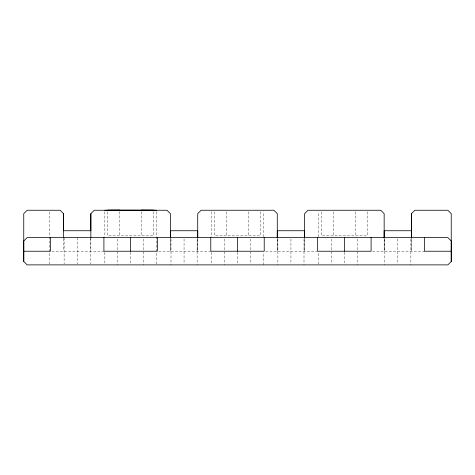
<?xml version="1.0" encoding="UTF-8"?>
<svg xmlns="http://www.w3.org/2000/svg" width="475" height="475" viewBox="0 0 475 475"><rect width="100%" height="100%" fill="white"/><g stroke="black" fill="none" stroke-linecap="round" stroke-linejoin="round"><path stroke-width="0.36" stroke-dasharray="2.38 1.78" d="M49.531 264.142L49.531 211.725M170.406 238.705L170.406 251.227L170.406 238.788M197.719 238.705L197.719 251.227L197.719 238.788M263.281 264.884L263.281 252.332M263.281 236.829L263.281 211.725M277.281 238.788L277.281 251.227L277.281 238.705M304.594 238.788L304.594 251.227L304.594 238.705M318.594 264.147L318.594 252.332M318.594 236.829L318.594 211.725M384.156 238.788L384.156 251.227L384.156 238.705M411.469 238.788L411.469 251.227L411.469 238.705M51.917 251.227L103.906 251.227M158.792 251.227L210.781 251.227M265.662 251.227L317.656 251.227M372.543 251.227L424.531 251.227M410.875 239.044L410.875 264.884M397.812 239.002L397.812 264.142M384.75 239.044L384.75 264.884M367.223 211.713L367.223 235.861L321.527 235.861L321.527 211.713M357.438 239.044L357.438 264.884M355.282 211.713L355.282 235.861M344.375 252.332L344.375 264.884M333.474 211.713L333.474 235.861M331.312 239.044L331.312 264.142M304 239.044L304 264.884M290.938 239.002L290.938 264.142M277.875 239.044L277.875 264.884M260.348 211.713L260.348 235.861L214.652 235.861L214.652 211.713M250.562 239.044L250.562 264.142M248.395 211.713L248.395 235.861M237.5 252.332L237.5 264.142M226.611 211.713L226.611 235.861M224.438 239.044L224.438 264.884M211.719 211.725L211.719 236.829M211.719 252.332L211.719 264.147M197.125 239.044L197.125 264.884M184.062 239.002L184.062 264.142M171 239.044L171 264.884M156.406 211.725L156.406 264.147M153.473 211.589L153.473 235.861L107.778 235.861L107.778 210.116M143.688 239.044L143.688 264.884M141.52 211.589L141.52 235.861M130.625 252.332L130.625 264.884M119.724 211.589L119.724 235.861M117.562 239.044L117.562 264.884M104.844 211.725L104.844 236.829M104.844 252.332L104.844 264.142M90.844 238.705L90.844 251.227M90.25 237.565L90.25 264.142M77.188 237.565L77.188 264.142M64.125 237.565L64.125 264.142M63.531 238.705L63.531 251.227"/><path stroke-width="0.71" d="M23.75 261.47L23.75 240.979L27.164 237.565L447.836 237.565L451.25 240.979L451.25 261.47L447.836 264.884L27.164 264.884L23.75 261.47L23.75 213.667L27.164 210.253L60.117 210.253L63.531 213.667L63.531 238.052M63.531 213.667L63.531 230.737L90.844 230.737L90.844 213.667L94.258 210.253L166.992 210.253L170.406 213.667L170.406 237.969M197.719 237.969L197.719 213.661L201.133 210.247L273.867 210.253L277.281 213.667L277.281 237.969M277.281 238.052L277.281 230.737L304.594 230.737L304.594 238.052M384.156 238.052L384.156 230.737L411.469 230.737M411.469 238.052L411.469 213.667L414.883 210.253L447.818 210.253L451.232 213.667L451.25 261.47M104.844 210.253L119.724 210.116M107.778 210.116L153.473 210.116M23.75 251.227L50.469 251.227L50.469 237.565M451.25 251.227L424.531 251.227L424.531 237.565M141.52 210.116L156.406 210.253M411.469 213.667L411.469 237.969M384.156 237.969L384.156 213.667L380.742 210.253L308.008 210.253L304.594 213.667L304.594 237.969M371.094 237.565L371.094 251.227L317.656 251.227L317.656 237.565M344.375 237.565L344.375 251.227M264.219 237.565L264.219 251.227L210.781 251.227L210.781 237.565M237.5 237.565L237.5 251.227M197.719 238.052L197.719 230.737L170.406 230.737L170.406 238.052M157.344 237.565L157.344 251.227L103.906 251.227L103.906 237.565M130.625 237.565L130.625 251.227M90.844 213.667L90.844 238.052"/></g></svg>
